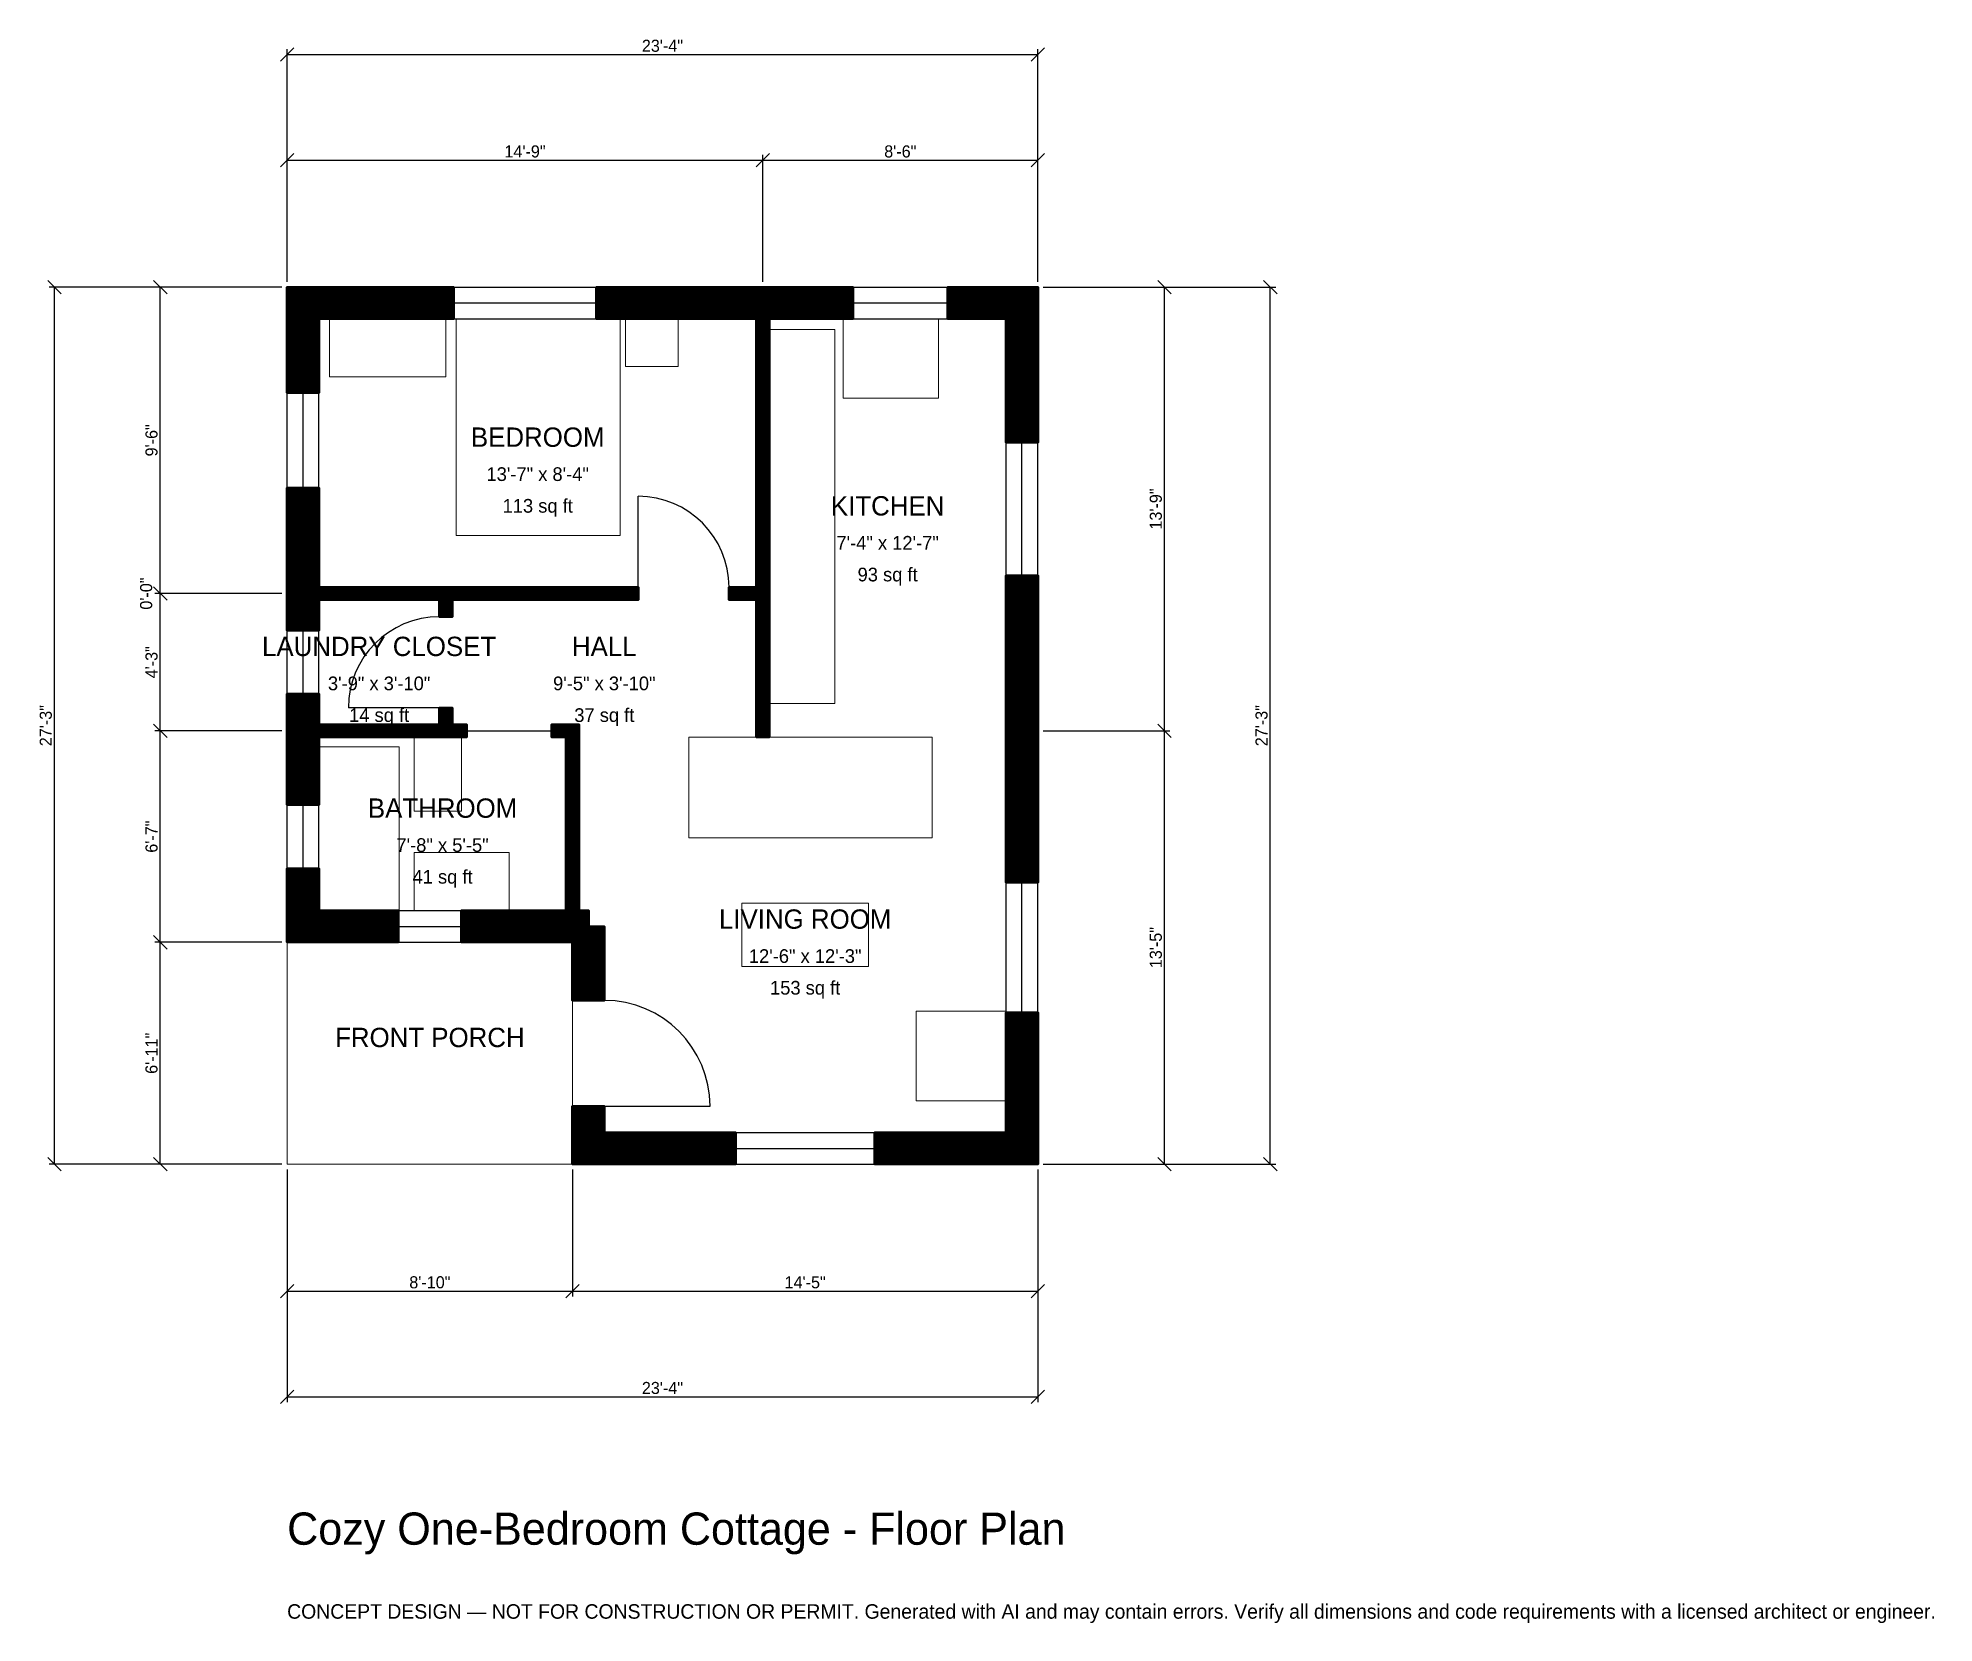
# Model space of a CAD drawing. Header units: inches. Extents: x -93 to 613, y -171 to 420.
import ezdxf
from ezdxf.enums import TextEntityAlignment as Align

# ---------------------------------------------------------------- set-up
doc = ezdxf.new("R2010")
doc.units = ezdxf.units.IN
doc.header["$MEASUREMENT"] = 0
doc.linetypes.add('DASHED', pattern=[0.6, 0.5, -0.1])
for name, color, linetype, lineweight in [('A-ANNO-DIMS', 1, 'Continuous', 13), ('A-ANNO-TEXT', 7, 'Continuous', 18), ('A-AREA-IDEN', 7, 'Continuous', 18), ('A-DOOR', 2, 'Continuous', 25), ('A-FLOR-FIXT', 9, 'Continuous', 13), ('A-FURN', 9, 'Continuous', 13), ('A-GLAZ', 4, 'Continuous', 25), ('A-SITE-PAVE', 8, 'Continuous', 13), ('A-WALL', 7, 'Continuous', 50), ('A-WALL-PATT', 8, 'Continuous', 13)]:
    doc.layers.add(name, color=color, linetype=linetype, lineweight=lineweight)
doc.dimstyles.new('PLAN', dxfattribs={"dimtxt": 4.5, "dimasz": 3, "dimexe": 2, "dimexo": 2, "dimgap": 1, "dimtad": 1, "dimdec": 0, "dimlunit": 4, "dimtsz": 2.5, "dimcen": 2.5, "dimclrd": 1, "dimclre": 1, "dimazin": 3, "dimtfac": 1, "dimtmove": 0, "dimatfit": 3})

msp = doc.modelspace()

# ---------------------------------------------------------------- hatches: boundary and pattern name
at = {"layer": 'A-WALL-PATT'}
h = msp.add_hatch(dxfattribs=at)
h.set_pattern_fill('ANSI31', color=8, scale=0.8)
h.paths.add_polyline_path([(0, 82.6772), (0, 94.4882), (0, 94.4882), (0, 110.2362), (11.811, 110.2362), (11.811, 94.4882), (41.3386, 94.4882), (41.3386, 82.6772), (11.811, 82.6772), (11.811, 82.6771), (0, 82.6771), (0, 82.6772), (0, 82.6772)])
h.paths.add_polyline_path([(0, 155.5118), (0, 159.0551), (0, 159.0551), (0, 163.7795), (0, 163.7795), (0, 167.3228), (0, 175.1969), (11.811, 175.1969), (11.811, 167.3228), (11.811, 163.7795), (56.6929, 163.7795), (56.6929, 170.0787), (61.4173, 170.0787), (61.4173, 163.7795), (66.7323, 163.7795), (66.7323, 159.0551), (61.4173, 159.0551), (56.6929, 159.0551), (11.811, 159.0551), (11.811, 155.5118), (11.811, 133.8583), (0, 133.8583), (0, 155.5118)])
h.paths.add_polyline_path([(0, 206.6929), (0, 210.2362), (0, 210.2362), (0, 214.9606), (0, 214.9606), (0, 218.5039), (0, 251.9685), (11.811, 251.9685), (11.811, 218.5039), (11.811, 214.9606), (56.6929, 214.9606), (61.4173, 214.9606), (130.7087, 214.9606), (130.7087, 210.2362), (61.4173, 210.2362), (61.4173, 203.937), (56.6929, 203.937), (56.6929, 210.2362), (11.811, 210.2362), (11.811, 206.6929), (11.811, 198.8189), (0, 198.8189), (0, 206.6929)])
h.paths.add_polyline_path([(0, 314.9606), (0, 314.9606), (0, 326.7717), (0, 326.7717), (0, 326.7717), (0, 326.7717), (11.811, 326.7717), (11.811, 326.7717), (62.0079, 326.7717), (62.0079, 314.9606), (11.811, 314.9606), (11.811, 287.4016), (0, 287.4016), (0, 314.9606)])
h.paths.add_polyline_path([(171.2598, 326.7717), (174.8031, 326.7717), (174.8031, 326.7717), (179.5276, 326.7717), (179.5276, 326.7717), (183.0709, 326.7717), (210.6299, 326.7717), (210.6299, 314.9606), (183.0709, 314.9606), (179.5276, 314.9606), (179.5276, 214.9606), (179.5276, 210.2362), (179.5276, 210.2362), (179.5276, 159.0551), (174.8031, 159.0551), (174.8031, 210.2362), (164.5669, 210.2362), (164.5669, 214.9606), (174.8031, 214.9606), (174.8031, 314.9606), (171.2598, 314.9606), (115.1575, 314.9606), (115.1575, 326.7717), (171.2598, 326.7717)])
h.paths.add_polyline_path([(267.7165, 326.7717), (267.7165, 326.7717), (279.5276, 326.7717), (279.5276, 326.7717), (279.5276, 326.7717), (279.5276, 314.9606), (279.5276, 314.9606), (279.5276, 268.8976), (267.7165, 268.8976), (267.7165, 314.9606), (246.063, 314.9606), (246.063, 326.7717), (267.7165, 326.7717)])
h.paths.add_polyline_path([(279.5276, 167.3228), (279.5276, 167.3228), (279.5276, 104.9213), (267.7165, 104.9213), (267.7165, 155.5118), (267.7165, 155.5118), (267.7165, 219.2913), (279.5276, 219.2913), (279.5276, 167.3228)])
h.paths.add_polyline_path([(279.5276, 11.811), (279.5276, 11.811), (279.5276, 0), (279.5276, 0), (279.5276, 0), (279.5276, 0), (267.7165, 0), (267.7165, 0), (218.8976, 0), (218.8976, 11.811), (267.7165, 11.811), (267.7165, 56.4961), (279.5276, 56.4961), (279.5276, 11.811)])
h.paths.add_polyline_path([(118.1102, 0), (118.1102, 0), (106.2992, 0), (106.2992, 0), (106.2992, 0), (106.2992, 11.811), (106.2992, 11.811), (106.2992, 21.6535), (118.1102, 21.6535), (118.1102, 11.811), (166.9291, 11.811), (166.9291, 0), (118.1102, 0)])
h.paths.add_polyline_path([(106.2992, 80.315), (106.2992, 80.315), (106.2992, 82.6771), (103.937, 82.6771), (103.937, 82.6772), (64.9606, 82.6772), (64.9606, 94.4882), (103.937, 94.4882), (103.937, 159.0551), (98.622, 159.0551), (98.622, 163.7795), (103.937, 163.7795), (108.6614, 163.7795), (108.6614, 159.0551), (108.6614, 94.4882), (112.2047, 94.4882), (112.2047, 88.5827), (118.1102, 88.5827), (118.1102, 61.0236), (106.2992, 61.0236), (106.2992, 80.315)])

# ---------------------------------------------------------------- linework, layer by layer
at = {"layer": 'A-DOOR'}
for p, q in [((130.7087, 214.9606), (130.7087, 248.8189)), ((56.6929, 170.0787), (22.8346, 170.0787)), ((66.7323, 161.4173), (98.622, 161.4173)), ((118.1102, 21.6535), (157.4803, 21.6535))]:
    msp.add_line(p, q, dxfattribs=at)
for centre, radius, start, end in [((130.7087, 214.9606), 33.8583, 0, 90), ((56.6929, 170.0787), 33.8583, 90, 180), ((118.1102, 21.6535), 39.3701, 0, 90)]:
    msp.add_arc(centre, radius, start, end, dxfattribs=at)
at = {"layer": 'A-FLOR-FIXT'}
for points in [[(179.5276, 171.6535), (203.937, 171.6535), (203.937, 311.0236), (179.5276, 311.0236)], [(11.811, 94.4882), (41.7323, 94.4882), (41.7323, 155.5118), (11.811, 155.5118)], [(47.2441, 131.4961), (64.9606, 131.4961), (64.9606, 159.0551), (47.2441, 159.0551)], [(47.2441, 94.4882), (82.6772, 94.4882), (82.6772, 116.1417), (47.2441, 116.1417)]]:
    msp.add_lwpolyline(points, close=True, dxfattribs=at)
at = {"layer": 'A-FURN'}
for points in [[(15.748, 293.3071), (59.0551, 293.3071), (59.0551, 314.9606), (15.748, 314.9606)], [(62.9921, 234.252), (124.0157, 234.252), (124.0157, 314.9606), (62.9921, 314.9606)], [(125.9843, 297.2441), (145.6693, 297.2441), (145.6693, 314.9606), (125.9843, 314.9606)], [(207.0866, 285.4331), (242.5197, 285.4331), (242.5197, 314.9606), (207.0866, 314.9606)], [(149.6063, 121.6535), (240.1575, 121.6535), (240.1575, 159.0551), (149.6063, 159.0551)], [(169.2913, 73.622), (216.5354, 73.622), (216.5354, 97.2441), (169.2913, 97.2441)], [(234.252, 23.622), (267.7165, 23.622), (267.7165, 57.0866), (234.252, 57.0866)]]:
    msp.add_lwpolyline(points, close=True, dxfattribs=at)
at = {"layer": 'A-GLAZ'}
for p, q in [((62.0079, 326.7717), (115.1575, 326.7717)), ((210.6299, 326.7717), (246.063, 326.7717)), ((62.0079, 320.8661), (115.1575, 320.8661)), ((210.6299, 320.8661), (246.063, 320.8661)), ((62.0079, 314.9606), (115.1575, 314.9606)), ((210.6299, 314.9606), (246.063, 314.9606)), ((0, 251.9685), (0, 287.4016)), ((5.9055, 251.9685), (5.9055, 287.4016)), ((11.811, 251.9685), (11.811, 287.4016)), ((267.7165, 219.2913), (267.7165, 268.8976)), ((273.622, 219.2913), (273.622, 268.8976)), ((279.5276, 219.2913), (279.5276, 268.8976)), ((0, 175.1969), (0, 198.8189)), ((5.9055, 175.1969), (5.9055, 198.8189)), ((11.811, 175.1969), (11.811, 198.8189)), ((0, 110.2362), (0, 133.8583)), ((5.9055, 110.2362), (5.9055, 133.8583)), ((11.811, 110.2362), (11.811, 133.8583)), ((267.7165, 56.4961), (267.7165, 104.9213)), ((273.622, 56.4961), (273.622, 104.9213)), ((279.5276, 56.4961), (279.5276, 104.9213)), ((41.3386, 94.4882), (64.9606, 94.4882)), ((41.3386, 88.5827), (64.9606, 88.5827)), ((41.3386, 82.6772), (64.9606, 82.6772)), ((166.9291, 11.811), (218.8976, 11.811)), ((166.9291, 5.9055), (218.8976, 5.9055)), ((166.9291, 0), (218.8976, 0))]:
    msp.add_line(p, q, dxfattribs=at)
at = {"layer": 'A-SITE-PAVE', "linetype": 'DASHED'}
msp.add_lwpolyline([(0, 0), (106.2992, 0), (106.2992, 82.6772), (0, 82.6772)], close=True, dxfattribs=at)
at = {"layer": 'A-WALL'}
for points in [[(0, 314.9606), (0, 314.9606), (0, 326.7717), (0, 326.7717), (0, 326.7717), (0, 326.7717), (11.811, 326.7717), (11.811, 326.7717), (62.0079, 326.7717), (62.0079, 314.9606), (11.811, 314.9606), (11.811, 287.4016), (0, 287.4016), (0, 314.9606)], [(171.2598, 326.7717), (174.8031, 326.7717), (174.8031, 326.7717), (179.5276, 326.7717), (179.5276, 326.7717), (183.0709, 326.7717), (210.6299, 326.7717), (210.6299, 314.9606), (183.0709, 314.9606), (179.5276, 314.9606), (179.5276, 214.9606), (179.5276, 210.2362), (179.5276, 210.2362), (179.5276, 159.0551), (174.8031, 159.0551), (174.8031, 210.2362), (164.5669, 210.2362), (164.5669, 214.9606), (174.8031, 214.9606), (174.8031, 314.9606), (171.2598, 314.9606), (115.1575, 314.9606), (115.1575, 326.7717), (171.2598, 326.7717)], [(267.7165, 326.7717), (267.7165, 326.7717), (279.5276, 326.7717), (279.5276, 326.7717), (279.5276, 326.7717), (279.5276, 314.9606), (279.5276, 314.9606), (279.5276, 268.8976), (267.7165, 268.8976), (267.7165, 314.9606), (246.063, 314.9606), (246.063, 326.7717), (267.7165, 326.7717)], [(0, 206.6929), (0, 210.2362), (0, 210.2362), (0, 214.9606), (0, 214.9606), (0, 218.5039), (0, 251.9685), (11.811, 251.9685), (11.811, 218.5039), (11.811, 214.9606), (56.6929, 214.9606), (61.4173, 214.9606), (130.7087, 214.9606), (130.7087, 210.2362), (61.4173, 210.2362), (61.4173, 203.937), (56.6929, 203.937), (56.6929, 210.2362), (11.811, 210.2362), (11.811, 206.6929), (11.811, 198.8189), (0, 198.8189), (0, 206.6929)], [(279.5276, 167.3228), (279.5276, 167.3228), (279.5276, 104.9213), (267.7165, 104.9213), (267.7165, 155.5118), (267.7165, 155.5118), (267.7165, 219.2913), (279.5276, 219.2913), (279.5276, 167.3228)], [(0, 155.5118), (0, 159.0551), (0, 159.0551), (0, 163.7795), (0, 163.7795), (0, 167.3228), (0, 175.1969), (11.811, 175.1969), (11.811, 167.3228), (11.811, 163.7795), (56.6929, 163.7795), (56.6929, 170.0787), (61.4173, 170.0787), (61.4173, 163.7795), (66.7323, 163.7795), (66.7323, 159.0551), (61.4173, 159.0551), (56.6929, 159.0551), (11.811, 159.0551), (11.811, 155.5118), (11.811, 133.8583), (0, 133.8583), (0, 155.5118)], [(106.2992, 80.315), (106.2992, 80.315), (106.2992, 82.6771), (103.937, 82.6771), (103.937, 82.6772), (64.9606, 82.6772), (64.9606, 94.4882), (103.937, 94.4882), (103.937, 159.0551), (98.622, 159.0551), (98.622, 163.7795), (103.937, 163.7795), (108.6614, 163.7795), (108.6614, 159.0551), (108.6614, 94.4882), (112.2047, 94.4882), (112.2047, 88.5827), (118.1102, 88.5827), (118.1102, 61.0236), (106.2992, 61.0236), (106.2992, 80.315)], [(0, 82.6772), (0, 94.4882), (0, 94.4882), (0, 110.2362), (11.811, 110.2362), (11.811, 94.4882), (41.3386, 94.4882), (41.3386, 82.6772), (11.811, 82.6772), (11.811, 82.6771), (0, 82.6771), (0, 82.6772), (0, 82.6772)], [(279.5276, 11.811), (279.5276, 11.811), (279.5276, 0), (279.5276, 0), (279.5276, 0), (279.5276, 0), (267.7165, 0), (267.7165, 0), (218.8976, 0), (218.8976, 11.811), (267.7165, 11.811), (267.7165, 56.4961), (279.5276, 56.4961), (279.5276, 11.811)], [(118.1102, 0), (118.1102, 0), (106.2992, 0), (106.2992, 0), (106.2992, 0), (106.2992, 11.811), (106.2992, 11.811), (106.2992, 21.6535), (118.1102, 21.6535), (118.1102, 11.811), (166.9291, 11.811), (166.9291, 0), (118.1102, 0)]]:
    msp.add_lwpolyline(points, close=True, dxfattribs=at)

# ---------------------------------------------------------------- texts
at = {"layer": 'A-ANNO-TEXT'}
for s, height, p in [('Cozy One-Bedroom Cottage - Floor Plan', 12, (0, -141.7323)), ('CONCEPT DESIGN — NOT FOR CONSTRUCTION OR PERMIT. Generated with AI and may contain errors. Verify all dimensions and code requirements with a licensed architect or engineer.', 5.4, (0, -169.2913))]:
    msp.add_text(s, height=height, dxfattribs=at).set_placement(p)
at = {"layer": 'A-AREA-IDEN'}
for s, height, p in [('BEDROOM', 7.2, (93.3071, 270.8661)), ('13\'-7" x 8\'-4"', 5.1, (93.3071, 257.0866)), ('113 sq ft', 5.1, (93.3071, 245.2756)), ('KITCHEN', 7.2, (223.622, 245.2756)), ('7\'-4" x 12\'-7"', 5.1, (223.622, 231.4961)), ('93 sq ft', 5.1, (223.622, 219.685)), ('LAUNDRY CLOSET', 7.2, (34.252, 192.9134)), ('HALL', 7.2, (118.1102, 192.9134)), ('3\'-9" x 3\'-10"', 5.1, (34.252, 179.1339)), ('9\'-5" x 3\'-10"', 5.1, (118.1102, 179.1339)), ('14 sq ft', 5.1, (34.252, 167.3228)), ('37 sq ft', 5.1, (118.1102, 167.3228)), ('BATHROOM', 7.2, (57.874, 132.6772)), ('7\'-8" x 5\'-5"', 5.1, (57.874, 118.8976)), ('41 sq ft', 5.1, (57.874, 107.0866)), ('LIVING ROOM', 7.2, (192.9134, 91.3386)), ('12\'-6" x 12\'-3"', 5.1, (192.9134, 77.5591)), ('153 sq ft', 5.1, (192.9134, 65.748)), ('FRONT PORCH', 7.2, (53.1496, 47.2441))]:
    msp.add_text(s, height=height, dxfattribs=at).set_placement(p, align=Align.MIDDLE_CENTER)

# ---------------------------------------------------------------- dimensions: what is measured, and where the dimension line sits
at = {"layer": 'A-ANNO-DIMS'}
for base, p1, p2, text in [((0, 413.3858), (0, 326.7717), (279.5276, 326.7717), '23\'-4"'), ((0, 374.0157), (0, 326.7717), (177.1654, 326.7717), '14\'-9"'), ((177.1654, 374.0157), (177.1654, 326.7717), (279.5276, 326.7717), '8\'-6"'), ((0, -47.2441), (0, 0), (106.2992, 0), '8\'-10"'), ((0, -86.6142), (0, 0), (279.5276, 0), '23\'-4"'), ((106.2992, -47.2441), (106.2992, 0), (279.5276, 0), '14\'-5"')]:
    msp.add_linear_dim(base=base, p1=p1, p2=p2, text=text, dimstyle='PLAN', dxfattribs=at).render()
for base, p1, p2, text in [((-86.6142, 0), (0, 0), (0, 326.7717), '27\'-3"'), ((-47.2441, 212.5984), (0, 212.5984), (0, 326.7717), '9\'-6"'), ((326.7717, 161.4173), (279.5276, 161.4173), (279.5276, 326.7717), '13\'-9"'), ((366.1417, 0), (279.5276, 0), (279.5276, 326.7717), '27\'-3"'), ((-47.2441, 212.5984), (0, 212.5984), (0, 212.5984), '0\'-0"'), ((-47.2441, 161.4173), (0, 161.4173), (0, 212.5984), '4\'-3"'), ((-47.2441, 82.6772), (0, 82.6772), (0, 161.4173), '6\'-7"'), ((326.7717, 0), (279.5276, 0), (279.5276, 161.4173), '13\'-5"'), ((-47.2441, 0), (0, 0), (0, 82.6772), '6\'-11"')]:
    msp.add_linear_dim(base=base, p1=p1, p2=p2, angle=90, text=text, dimstyle='PLAN', dxfattribs=at).render()

doc.saveas('drawing.dxf')
